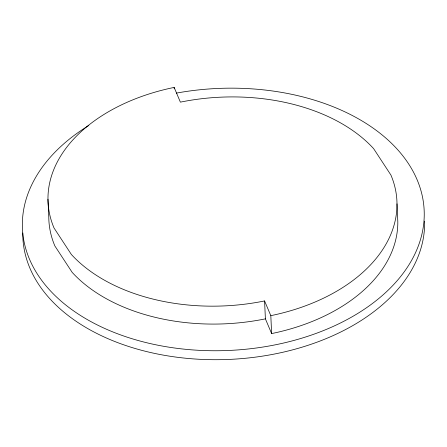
<?xml version="1.0" encoding="UTF-8"?>
<svg xmlns="http://www.w3.org/2000/svg" width="447" height="447" viewBox="0 0 447 447"><rect width="100%" height="100%" fill="white"/><g stroke="black" fill="none" stroke-linecap="round" stroke-linejoin="round"><path stroke-width="0.67" d="M270.815 315.66L264.579 300.937A171.497 111.834 -2.6 0 1 71.375 254.488L54.037 228.009A171.497 111.834 -2.6 0 1 174.151 87.422L180.387 102.145A171.497 111.834 -2.6 0 1 373.591 148.594L390.929 175.073A171.497 111.834 -2.6 0 1 270.815 315.66L271.631 333.574A171.497 111.834 -2.6 0 0 397.813 221.773L396.997 203.854M264.579 300.937L265.395 318.851L271.631 333.574M174.151 87.422L174.213 88.797M47.969 199.228L48.784 217.141A171.497 111.834 -2.6 0 0 54.852 245.923L72.19 272.402A171.497 111.834 -2.6 0 0 265.395 318.851M424.628 221.136A201.066 131.116 -2.6 0 1 224.74 359.578A201.066 131.116 -2.6 0 1 22.758 232.971M176.353 93.116A201.066 131.116 -2.6 0 1 422.75 230.227A201.066 131.116 -2.6 0 1 130.524 338.25A201.066 131.116 -2.6 0 1 88.824 125.473"/></g></svg>
